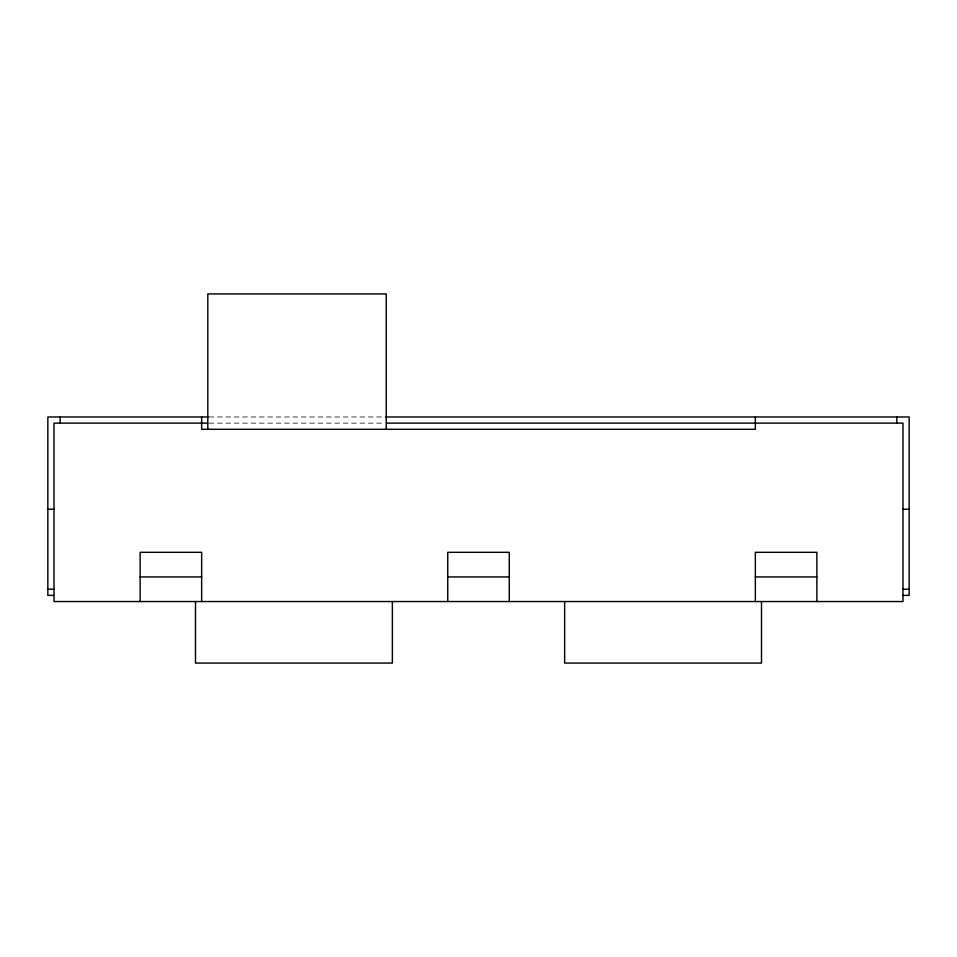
<?xml version="1.0" encoding="UTF-8"?>
<svg xmlns="http://www.w3.org/2000/svg" width="957" height="957" viewBox="0 0 957 957"><rect width="100%" height="100%" fill="white"/><g stroke="black" fill="none" stroke-linecap="round" stroke-linejoin="round"><path stroke-width="0.72" stroke-dasharray="4.79 3.59" d="M209.116 416.977L384.367 416.977M209.116 423.126L384.367 423.126"/><path stroke-width="1.44" d="M208.064 416.977L47.85 416.977L47.85 595.386L53.999 595.386M385.862 416.977L909.15 416.977L909.15 595.386L903.001 595.386M207.621 423.126L53.999 423.126L53.999 601.546L903.001 601.546L903.001 423.126L386.712 423.126M47.85 509.256L53.999 509.256M903.001 509.256L909.15 509.256M140.129 576.939L201.652 576.939M447.744 576.939L509.256 576.939M755.348 576.939L816.871 576.939M47.85 589.237L53.999 589.237M903.001 589.237L909.15 589.237M896.841 416.977L896.841 423.126M816.871 601.546L816.871 552.321L755.348 552.321L755.348 601.546M761.497 601.546L761.497 663.069L564.63 663.069L564.63 601.546M755.348 416.977L755.348 429.286L201.652 429.286L201.652 416.977M509.256 601.546L509.256 552.321L447.744 552.321L447.744 601.546M392.37 601.546L392.37 663.069L195.503 663.069L195.503 601.546M386.221 429.286L386.221 293.931L207.801 293.931L207.801 429.286M201.652 601.546L201.652 552.321L140.129 552.321L140.129 601.546M60.159 416.977L60.159 423.126"/></g></svg>
